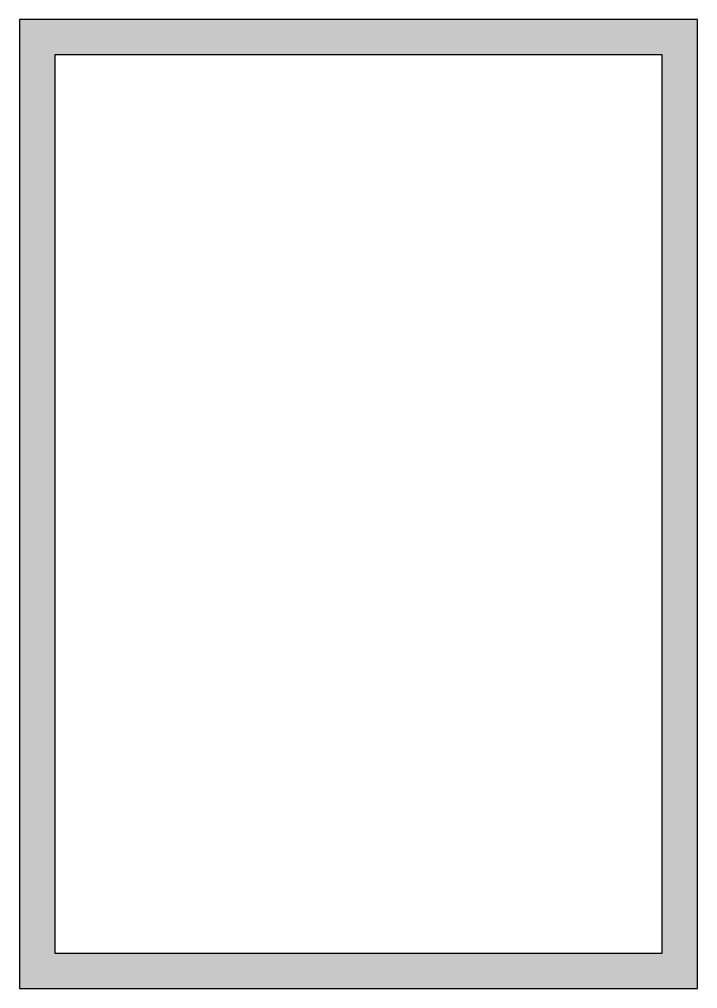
# Model space of a CAD drawing. Header units: centimetres. Extents: x 2276 to 8016, y -1722 to 6478.
import ezdxf

# ---------------------------------------------------------------- set-up
doc = ezdxf.new("R2010")
doc.units = ezdxf.units.CM
doc.header["$MEASUREMENT"] = 0

# ---------------------------------------------------------------- blocks, each defined once
blk = doc.blocks.new('*U29')
at = {"transparency": 33554495}
h = blk.add_hatch(color=10, dxfattribs=at)
h.dxf.hatch_style = 1
h.paths.add_polyline_path([(300, 300), (7900, 300), (7900, 5440), (300, 5440)], flags=16)
h.paths.add_polyline_path([(0, 0), (8200, 0), (8200, 5740), (0, 5740)])
for points in [[(0, 0), (8200, 0), (8200, 5740), (0, 5740)], [(300, 300), (7900, 300), (7900, 5440), (300, 5440)]]:
    blk.add_lwpolyline(points, close=True)

msp = doc.modelspace()

# ---------------------------------------------------------------- block references
at = {"rotation": 90}
msp.add_blockref('*U29', (8016, -1722.5), dxfattribs=at)

doc.saveas('drawing.dxf')
